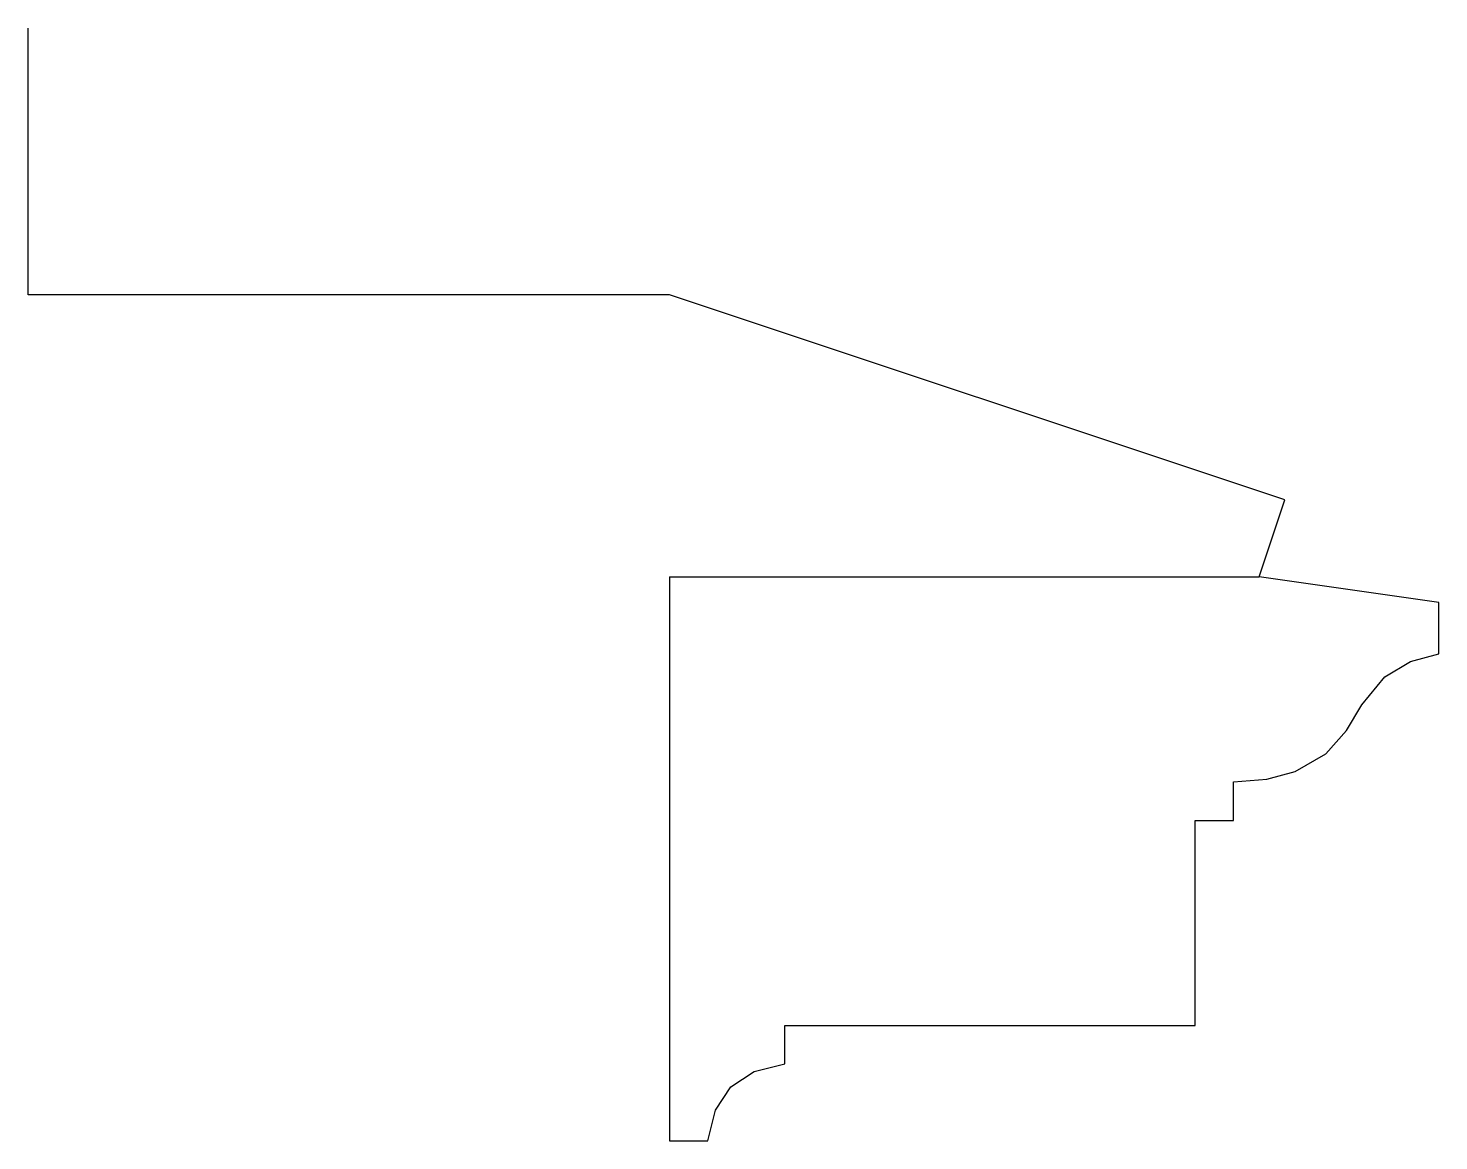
# Model space of a CAD drawing. Extents: x 0 to 0.55, y -0.33 to 0.104.
import ezdxf

# ---------------------------------------------------------------- set-up
doc = ezdxf.new("R2010")
doc.units = 0

msp = doc.modelspace()

# ---------------------------------------------------------------- linework, layer by layer
at = {"color": 250}
for points in [[(0.25, 0), (0, 0), (0, 0.104)], [(0.25, -0.11), (0.48, -0.11), (0.49, -0.08), (0.25, 0)]]:
    msp.add_lwpolyline(points, dxfattribs=at)
at = {"color": 255}
msp.add_lwpolyline([(0.25, -0.11), (0.25, -0.33), (0.265, -0.33), (0.268, -0.318), (0.274, -0.309), (0.283, -0.303), (0.295, -0.3), (0.295, -0.285), (0.455, -0.285), (0.455, -0.205), (0.47, -0.205), (0.47, -0.19), (0.483, -0.189), (0.494, -0.186), (0.506, -0.179), (0.514, -0.17), (0.52, -0.16), (0.529, -0.149), (0.539, -0.143), (0.55, -0.14), (0.55, -0.12), (0.48, -0.11)], dxfattribs=at)

doc.saveas('drawing.dxf')
